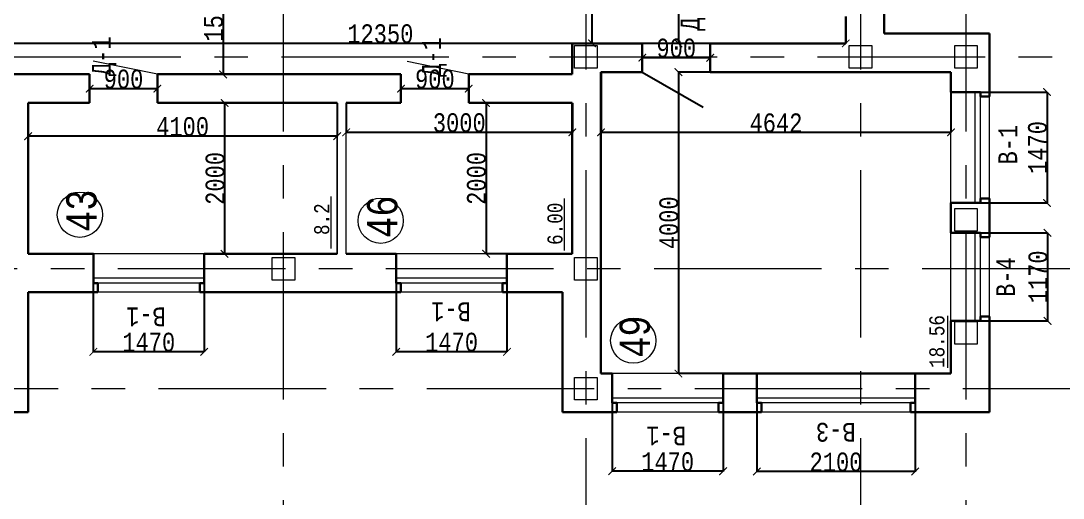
# Model space of a CAD drawing. Header units: millimetres. Extents: x -689206 to 4969298, y -1019800 to 703299.
# Drawn here: x -164736 to -150911, y -482207 to -475876 of the extents above; entities that cross this region are included whole.
import ezdxf

# ---------------------------------------------------------------- set-up
doc = ezdxf.new("R2010")
doc.units = ezdxf.units.MM
doc.linetypes.add('осеваяX2', pattern=[101.6, 63.5, -12.7, 12.7, -12.7])
for name, color, linetype, lineweight in [('несущие', 7, 'Continuous', 30), ('ОКНА', 250, 'Continuous', 20), ('ПЕРЕГОРОДКИ', 252, 'Continuous', 9), ('РАЗМЕРЫ', 7, 'Continuous', 9), ('стены', 7, 'Continuous', 20)]:
    doc.layers.add(name, color=color, linetype=linetype, lineweight=lineweight)
doc.layers.add('четотам', color=7, linetype='Continuous')
doc.styles.add('Аннотативный', font='isocteur.ttf', dxfattribs={"width": 0.7, "height": 250})
doc.dimstyles.new('Аннотативный', dxfattribs={"dimscale": 0, "dimtxt": 250, "dimasz": 100, "dimexe": 1.25, "dimexo": 0.625, "dimtad": 1, "dimdec": 0, "dimtxsty": 'Аннотативный', "dimblk": 'ARCHTICK', "dimcen": 2.5, "dimadec": 0, "dimazin": 0, "dimtfac": 1, "dimtdec": 0, "dimtmove": 0, "dimatfit": 3, "dimfxl": 1, "dimarcsym": 0})

# ---------------------------------------------------------------- blocks, each defined once
blk = doc.blocks.new('_ArchTick')
at = {"color": 0, "linetype": 'ByBlock', "const_width": 0.15}
blk.add_lwpolyline([(-0.5, -0.5), (0.5, 0.5)], dxfattribs=at)
blk = doc.blocks.new('*D3030')
at = {"layer": 'Defpoints', "color": 0, "lineweight": 30, "transparency": 16777216}
for p in [(-160421, -476966), (-157421, -476966), (-160421, -477355)]:
    blk.add_point(p, dxfattribs=at)
at = {"layer": 'стены', "color": 0, "lineweight": -2, "transparency": 16777216}
for p, q in [((-160421, -476966), (-160421, -477356)), ((-157421, -476966), (-157421, -477356)), ((-157421, -477355), (-160421, -477355))]:
    blk.add_line(p, q, dxfattribs=at)
at = {"layer": 'стены', "color": 0, "lineweight": -2, "transparency": 16777216, "xscale": 100, "yscale": 100, "zscale": 100, "rotation": 180}
blk.add_blockref('_ArchTick', (-160421, -477355), dxfattribs=at)
at = {"layer": 'стены', "color": 0, "lineweight": -2, "transparency": 16777216, "xscale": 100, "yscale": 100, "zscale": 100}
blk.add_blockref('_ArchTick', (-157421, -477355), dxfattribs=at)
at = {"layer": 'стены', "color": 0, "lineweight": 5, "transparency": 16777216, "insert": (-158921, -477229), "char_height": 250, "attachment_point": 5, "style": 'Аннотативный'}
blk.add_mtext('3000', dxfattribs=at)
blk = doc.blocks.new('*D2996')
at = {"layer": 'Defpoints', "color": 0, "lineweight": 30, "transparency": 16777216}
for p in [(-164641, -476966), (-160541, -476966), (-164641, -477406)]:
    blk.add_point(p, dxfattribs=at)
at = {"layer": 'стены', "color": 0, "lineweight": -2, "transparency": 16777216}
for p, q in [((-164641, -476966), (-164641, -477407)), ((-160541, -476966), (-160541, -477407)), ((-160541, -477406), (-164641, -477406))]:
    blk.add_line(p, q, dxfattribs=at)
at = {"layer": 'стены', "color": 0, "lineweight": -2, "transparency": 16777216, "xscale": 100, "yscale": 100, "zscale": 100, "rotation": 180}
blk.add_blockref('_ArchTick', (-164641, -477406), dxfattribs=at)
at = {"layer": 'стены', "color": 0, "lineweight": -2, "transparency": 16777216, "xscale": 100, "yscale": 100, "zscale": 100}
blk.add_blockref('_ArchTick', (-160541, -477406), dxfattribs=at)
at = {"layer": 'стены', "color": 0, "lineweight": 5, "transparency": 16777216, "insert": (-162591, -477280), "char_height": 250, "attachment_point": 5, "style": 'Аннотативный'}
blk.add_mtext('4100', dxfattribs=at)
blk = doc.blocks.new('*D2997')
at = {"layer": 'Defpoints', "color": 0, "lineweight": 30, "transparency": 16777216}
for p in [(-160541, -476966), (-162034, -478966), (-160541, -478966)]:
    blk.add_point(p, dxfattribs=at)
at = {"layer": 'стены', "color": 0, "lineweight": -2, "transparency": 16777216}
for p, q in [((-160542, -476966), (-162035, -476966)), ((-162034, -476966), (-162034, -478966)), ((-160542, -478966), (-162035, -478966))]:
    blk.add_line(p, q, dxfattribs=at)
at = {"layer": 'стены', "color": 0, "lineweight": -2, "transparency": 16777216, "xscale": 100, "yscale": 100, "zscale": 100}
for p, rotation in [((-162034, -476966), 90), ((-162034, -478966), 270)]:
    blk.add_blockref('_ArchTick', p, dxfattribs=dict(at, rotation=rotation))
at = {"layer": 'стены', "color": 0, "lineweight": 5, "transparency": 16777216, "insert": (-162159, -477966), "char_height": 250, "attachment_point": 5, "rotation": 90, "style": 'Аннотативный'}
blk.add_mtext('2000', dxfattribs=at)
blk = doc.blocks.new('*D2998')
at = {"layer": 'Defpoints', "color": 0, "lineweight": 30, "transparency": 16777216}
for p in [(-160681, -475016), (-162053, -476586), (-160681, -476586)]:
    blk.add_point(p, dxfattribs=at)
at = {"layer": 'стены', "color": 0, "lineweight": -2, "transparency": 16777216}
for p, q in [((-160682, -475016), (-162054, -475016)), ((-162053, -475016), (-162053, -476586)), ((-160682, -476586), (-162054, -476586))]:
    blk.add_line(p, q, dxfattribs=at)
at = {"layer": 'стены', "color": 0, "lineweight": -2, "transparency": 16777216, "xscale": 100, "yscale": 100, "zscale": 100}
for p, rotation in [((-162053, -475016), 90), ((-162053, -476586), 270)]:
    blk.add_blockref('_ArchTick', p, dxfattribs=dict(at, rotation=rotation))
at = {"layer": 'стены', "color": 0, "lineweight": 5, "transparency": 16777216, "insert": (-162179, -475801), "char_height": 250, "attachment_point": 5, "rotation": 90, "style": 'Аннотативный'}
blk.add_mtext('1570', dxfattribs=at)
blk = doc.blocks.new('*D2999')
at = {"layer": 'Defpoints', "color": 0, "lineweight": 30, "transparency": 16777216}
for p in [(-155518, -473266), (-156014, -476175), (-155518, -476175)]:
    blk.add_point(p, dxfattribs=at)
at = {"layer": 'стены', "color": 0, "lineweight": -2, "transparency": 16777216}
for p, q in [((-155518, -473266), (-156016, -473266)), ((-156014, -473266), (-156014, -476175)), ((-155518, -476175), (-156016, -476175))]:
    blk.add_line(p, q, dxfattribs=at)
at = {"layer": 'стены', "color": 0, "lineweight": -2, "transparency": 16777216, "xscale": 100, "yscale": 100, "zscale": 100}
for p, rotation in [((-156014, -473266), 90), ((-156014, -476175), 270)]:
    blk.add_blockref('_ArchTick', p, dxfattribs=dict(at, rotation=rotation))
at = {"layer": 'стены', "color": 0, "lineweight": 5, "transparency": 16777216, "insert": (-156140, -474720), "char_height": 250, "attachment_point": 5, "rotation": 90, "style": 'Аннотативный'}
blk.add_mtext('2910', dxfattribs=at)
blk = doc.blocks.new('*D3001')
at = {"layer": 'Defpoints', "color": 0, "lineweight": 30, "transparency": 16777216}
for p in [(-156493, -476365), (-156493, -476365), (-155593, -476365)]:
    blk.add_point(p, dxfattribs=at)
at = {"layer": 'стены', "color": 0, "lineweight": -2, "transparency": 16777216}
for p, q in [((-156493, -476364), (-156493, -476364)), ((-155593, -476365), (-156493, -476365)), ((-155593, -476364), (-155593, -476364))]:
    blk.add_line(p, q, dxfattribs=at)
at = {"layer": 'стены', "color": 0, "lineweight": -2, "transparency": 16777216, "xscale": 100, "yscale": 100, "zscale": 100, "rotation": 180}
blk.add_blockref('_ArchTick', (-156493, -476365), dxfattribs=at)
at = {"layer": 'стены', "color": 0, "lineweight": -2, "transparency": 16777216, "xscale": 100, "yscale": 100, "zscale": 100}
blk.add_blockref('_ArchTick', (-155593, -476365), dxfattribs=at)
at = {"layer": 'стены', "color": 0, "lineweight": 5, "transparency": 16777216, "insert": (-156043, -476239), "char_height": 250, "attachment_point": 5, "style": 'Аннотативный'}
blk.add_mtext('900', dxfattribs=at)
blk = doc.blocks.new('*D3002')
at = {"layer": 'Defpoints', "color": 0, "lineweight": 30, "transparency": 16777216}
for p in [(-156911, -470146), (-157161, -476175), (-156781, -476175)]:
    blk.add_point(p, dxfattribs=at)
at = {"layer": 'стены', "color": 0, "lineweight": -2, "transparency": 16777216}
for p, q in [((-156912, -470146), (-157162, -470146)), ((-157161, -470146), (-157161, -476175)), ((-156782, -476175), (-157162, -476175))]:
    blk.add_line(p, q, dxfattribs=at)
at = {"layer": 'стены', "color": 0, "lineweight": -2, "transparency": 16777216, "xscale": 100, "yscale": 100, "zscale": 100}
for p, rotation in [((-157161, -470146), 90), ((-157161, -476175), 270)]:
    blk.add_blockref('_ArchTick', p, dxfattribs=dict(at, rotation=rotation))
at = {"layer": 'стены', "color": 0, "lineweight": 5, "transparency": 16777216, "insert": (-157286, -473160), "char_height": 250, "attachment_point": 5, "rotation": 90, "style": 'Аннотативный'}
blk.add_mtext('6030', dxfattribs=at)
blk = doc.blocks.new('*D3055')
at = {"layer": 'Defpoints', "color": 0, "lineweight": 30, "transparency": 16777216}
for p in [(-166141, -475996), (-153794, -475996), (-166141, -476175)]:
    blk.add_point(p, dxfattribs=at)
at = {"layer": 'РАЗМЕРЫ', "color": 0, "lineweight": -2, "transparency": 16777216}
for p, q in [((-166141, -475997), (-166141, -476176)), ((-153794, -475997), (-153794, -476176)), ((-153794, -476175), (-166141, -476175))]:
    blk.add_line(p, q, dxfattribs=at)
at = {"layer": 'РАЗМЕРЫ', "color": 0, "lineweight": -2, "transparency": 16777216, "xscale": 100, "yscale": 100, "zscale": 100, "rotation": 180}
blk.add_blockref('_ArchTick', (-166141, -476175), dxfattribs=at)
at = {"layer": 'РАЗМЕРЫ', "color": 0, "lineweight": -2, "transparency": 16777216, "xscale": 100, "yscale": 100, "zscale": 100}
blk.add_blockref('_ArchTick', (-153794, -476175), dxfattribs=at)
at = {"layer": 'РАЗМЕРЫ', "color": 0, "lineweight": 5, "transparency": 16777216, "insert": (-159968, -476049), "char_height": 250, "attachment_point": 5, "style": 'Аннотативный'}
blk.add_mtext('12350', dxfattribs=at)
blk = doc.blocks.new('*D3038')
at = {"layer": 'Defpoints', "color": 0, "linetype": 'ByBlock', "lineweight": 30, "transparency": 16777216}
for p in [(-152399, -476821), (-152399, -478291), (-151125, -478291)]:
    blk.add_point(p, dxfattribs=at)
at = {"layer": 'РАЗМЕРЫ', "color": 0, "linetype": 'ByBlock', "lineweight": -2, "transparency": 16777216}
for p, q in [((-152399, -476821), (-151123, -476821)), ((-151125, -476821), (-151125, -478291)), ((-152399, -478291), (-151123, -478291))]:
    blk.add_line(p, q, dxfattribs=at)
at = {"layer": 'РАЗМЕРЫ', "color": 0, "linetype": 'ByBlock', "lineweight": -2, "transparency": 16777216, "xscale": 100, "yscale": 100, "zscale": 100}
for p, rotation in [((-151125, -476821), 90), ((-151125, -478291), 270)]:
    blk.add_blockref('_ArchTick', p, dxfattribs=dict(at, rotation=rotation))
at = {"layer": 'РАЗМЕРЫ', "color": 0, "linetype": 'ByBlock', "lineweight": 5, "transparency": 16777216, "insert": (-151250, -477556), "char_height": 250, "attachment_point": 5, "rotation": 90, "style": 'Аннотативный'}
blk.add_mtext('1470', dxfattribs=at)
blk = doc.blocks.new('*D3039')
at = {"layer": 'Defpoints', "color": 0, "linetype": 'ByBlock', "lineweight": 30, "transparency": 16777216}
for p in [(-152399, -478687), (-152399, -479857), (-151118, -479857)]:
    blk.add_point(p, dxfattribs=at)
at = {"layer": 'РАЗМЕРЫ', "color": 0, "linetype": 'ByBlock', "lineweight": -2, "transparency": 16777216}
for p, q in [((-152399, -478687), (-151117, -478687)), ((-151118, -478687), (-151118, -479857)), ((-152399, -479857), (-151117, -479857))]:
    blk.add_line(p, q, dxfattribs=at)
at = {"layer": 'РАЗМЕРЫ', "color": 0, "linetype": 'ByBlock', "lineweight": -2, "transparency": 16777216, "xscale": 100, "yscale": 100, "zscale": 100}
for p, rotation in [((-151118, -478687), 90), ((-151118, -479857), 270)]:
    blk.add_blockref('_ArchTick', p, dxfattribs=dict(at, rotation=rotation))
at = {"layer": 'РАЗМЕРЫ', "color": 0, "linetype": 'ByBlock', "lineweight": 5, "transparency": 16777216, "insert": (-151244, -479272), "char_height": 250, "attachment_point": 5, "rotation": 90, "style": 'Аннотативный'}
blk.add_mtext('1170', dxfattribs=at)
blk = doc.blocks.new('*D3040')
at = {"layer": 'Defpoints', "color": 0, "linetype": 'ByBlock', "lineweight": 30, "transparency": 16777216}
for p in [(-154974, -480555), (-152874, -480555), (-154974, -481855)]:
    blk.add_point(p, dxfattribs=at)
at = {"layer": 'РАЗМЕРЫ', "color": 0, "linetype": 'ByBlock', "lineweight": -2, "transparency": 16777216}
for p, q in [((-154974, -480556), (-154974, -481856)), ((-152874, -480556), (-152874, -481856)), ((-152874, -481855), (-154974, -481855))]:
    blk.add_line(p, q, dxfattribs=at)
at = {"layer": 'РАЗМЕРЫ', "color": 0, "linetype": 'ByBlock', "lineweight": -2, "transparency": 16777216, "xscale": 100, "yscale": 100, "zscale": 100, "rotation": 180}
blk.add_blockref('_ArchTick', (-154974, -481855), dxfattribs=at)
at = {"layer": 'РАЗМЕРЫ', "color": 0, "linetype": 'ByBlock', "lineweight": -2, "transparency": 16777216, "xscale": 100, "yscale": 100, "zscale": 100}
blk.add_blockref('_ArchTick', (-152874, -481855), dxfattribs=at)
at = {"layer": 'РАЗМЕРЫ', "color": 0, "linetype": 'ByBlock', "lineweight": 5, "transparency": 16777216, "insert": (-153924, -481729), "char_height": 250, "attachment_point": 5, "style": 'Аннотативный'}
blk.add_mtext('2100', dxfattribs=at)
blk = doc.blocks.new('*D3041')
at = {"layer": 'Defpoints', "color": 0, "linetype": 'ByBlock', "lineweight": 30, "transparency": 16777216}
for p in [(-156892, -480555), (-155422, -480555), (-156892, -481850)]:
    blk.add_point(p, dxfattribs=at)
at = {"layer": 'РАЗМЕРЫ', "color": 0, "linetype": 'ByBlock', "lineweight": -2, "transparency": 16777216}
for p, q in [((-156892, -480556), (-156892, -481852)), ((-155422, -480556), (-155422, -481852)), ((-155422, -481850), (-156892, -481850))]:
    blk.add_line(p, q, dxfattribs=at)
at = {"layer": 'РАЗМЕРЫ', "color": 0, "linetype": 'ByBlock', "lineweight": -2, "transparency": 16777216, "xscale": 100, "yscale": 100, "zscale": 100, "rotation": 180}
blk.add_blockref('_ArchTick', (-156892, -481850), dxfattribs=at)
at = {"layer": 'РАЗМЕРЫ', "color": 0, "linetype": 'ByBlock', "lineweight": -2, "transparency": 16777216, "xscale": 100, "yscale": 100, "zscale": 100}
blk.add_blockref('_ArchTick', (-155422, -481850), dxfattribs=at)
at = {"layer": 'РАЗМЕРЫ', "color": 0, "linetype": 'ByBlock', "lineweight": 5, "transparency": 16777216, "insert": (-156157, -481725), "char_height": 250, "attachment_point": 5, "style": 'Аннотативный'}
blk.add_mtext('1470', dxfattribs=at)
blk = doc.blocks.new('*D3044')
at = {"layer": 'Defpoints', "color": 0, "linetype": 'ByBlock', "lineweight": 30, "transparency": 16777216}
for p in [(-157041, -476555), (-152399, -476555), (-157041, -477356)]:
    blk.add_point(p, dxfattribs=at)
at = {"layer": 'РАЗМЕРЫ', "color": 0, "linetype": 'ByBlock', "lineweight": -2, "transparency": 16777216}
for p, q in [((-157041, -476556), (-157041, -477357)), ((-152399, -476556), (-152399, -477357)), ((-152399, -477356), (-157041, -477356))]:
    blk.add_line(p, q, dxfattribs=at)
at = {"layer": 'РАЗМЕРЫ', "color": 0, "linetype": 'ByBlock', "lineweight": -2, "transparency": 16777216, "xscale": 100, "yscale": 100, "zscale": 100, "rotation": 180}
blk.add_blockref('_ArchTick', (-157041, -477356), dxfattribs=at)
at = {"layer": 'РАЗМЕРЫ', "color": 0, "linetype": 'ByBlock', "lineweight": -2, "transparency": 16777216, "xscale": 100, "yscale": 100, "zscale": 100}
blk.add_blockref('_ArchTick', (-152399, -477356), dxfattribs=at)
at = {"layer": 'РАЗМЕРЫ', "color": 0, "linetype": 'ByBlock', "lineweight": 5, "transparency": 16777216, "insert": (-154720, -477231), "char_height": 250, "attachment_point": 5, "style": 'Аннотативный'}
blk.add_mtext('4642', dxfattribs=at)
blk = doc.blocks.new('*D3045')
at = {"layer": 'Defpoints', "color": 0, "linetype": 'ByBlock', "lineweight": 30, "transparency": 16777216}
for p in [(-152399, -476555), (-156014, -480555), (-152399, -480555)]:
    blk.add_point(p, dxfattribs=at)
at = {"layer": 'РАЗМЕРЫ', "color": 0, "linetype": 'ByBlock', "lineweight": -2, "transparency": 16777216}
for p, q in [((-152400, -476555), (-156016, -476555)), ((-156014, -476555), (-156014, -480555)), ((-152400, -480555), (-156016, -480555))]:
    blk.add_line(p, q, dxfattribs=at)
at = {"layer": 'РАЗМЕРЫ', "color": 0, "linetype": 'ByBlock', "lineweight": -2, "transparency": 16777216, "xscale": 100, "yscale": 100, "zscale": 100}
for p, rotation in [((-156014, -476555), 90), ((-156014, -480555), 270)]:
    blk.add_blockref('_ArchTick', p, dxfattribs=dict(at, rotation=rotation))
at = {"layer": 'РАЗМЕРЫ', "color": 0, "linetype": 'ByBlock', "lineweight": 13, "transparency": 16777216, "insert": (-156140, -478555), "char_height": 250, "attachment_point": 5, "rotation": 90, "style": 'Аннотативный'}
blk.add_mtext('4000', dxfattribs=at)
blk = doc.blocks.new('*D3046')
at = {"layer": 'Defpoints', "color": 0, "linetype": 'ByBlock', "lineweight": 30, "transparency": 16777216}
for p in [(-159758, -478966), (-158288, -478966), (-159758, -480266)]:
    blk.add_point(p, dxfattribs=at)
at = {"layer": 'РАЗМЕРЫ', "color": 0, "linetype": 'ByBlock', "lineweight": -2, "transparency": 16777216}
for p, q in [((-159758, -478966), (-159758, -480267)), ((-158288, -478966), (-158288, -480267)), ((-158288, -480266), (-159758, -480266))]:
    blk.add_line(p, q, dxfattribs=at)
at = {"layer": 'РАЗМЕРЫ', "color": 0, "linetype": 'ByBlock', "lineweight": -2, "transparency": 16777216, "xscale": 100, "yscale": 100, "zscale": 100, "rotation": 180}
blk.add_blockref('_ArchTick', (-159758, -480266), dxfattribs=at)
at = {"layer": 'РАЗМЕРЫ', "color": 0, "linetype": 'ByBlock', "lineweight": -2, "transparency": 16777216, "xscale": 100, "yscale": 100, "zscale": 100}
blk.add_blockref('_ArchTick', (-158288, -480266), dxfattribs=at)
at = {"layer": 'РАЗМЕРЫ', "color": 0, "linetype": 'ByBlock', "lineweight": 5, "transparency": 16777216, "insert": (-159023, -480140), "char_height": 250, "attachment_point": 5, "style": 'Аннотативный'}
blk.add_mtext('1470', dxfattribs=at)
blk = doc.blocks.new('*D3047')
at = {"layer": 'Defpoints', "color": 0, "linetype": 'ByBlock', "lineweight": 30, "transparency": 16777216}
for p in [(-157421, -476966), (-158566, -478966), (-157421, -478966)]:
    blk.add_point(p, dxfattribs=at)
at = {"layer": 'РАЗМЕРЫ', "color": 0, "linetype": 'ByBlock', "lineweight": -2, "transparency": 16777216}
for p, q in [((-157422, -476966), (-158568, -476966)), ((-158566, -476966), (-158566, -478966)), ((-157422, -478966), (-158568, -478966))]:
    blk.add_line(p, q, dxfattribs=at)
at = {"layer": 'РАЗМЕРЫ', "color": 0, "linetype": 'ByBlock', "lineweight": -2, "transparency": 16777216, "xscale": 100, "yscale": 100, "zscale": 100}
for p, rotation in [((-158566, -476966), 90), ((-158566, -478966), 270)]:
    blk.add_blockref('_ArchTick', p, dxfattribs=dict(at, rotation=rotation))
at = {"layer": 'РАЗМЕРЫ', "color": 0, "linetype": 'ByBlock', "lineweight": 5, "transparency": 16777216, "insert": (-158692, -477966), "char_height": 250, "attachment_point": 5, "rotation": 90, "style": 'Аннотативный'}
blk.add_mtext('2000', dxfattribs=at)
blk = doc.blocks.new('*D3048')
at = {"layer": 'Defpoints', "color": 0, "linetype": 'ByBlock', "lineweight": 30, "transparency": 16777216}
for p in [(-163775, -478966), (-162305, -478966), (-163775, -480266)]:
    blk.add_point(p, dxfattribs=at)
at = {"layer": 'РАЗМЕРЫ', "color": 0, "linetype": 'ByBlock', "lineweight": -2, "transparency": 16777216}
for p, q in [((-163775, -478966), (-163775, -480267)), ((-162305, -478966), (-162305, -480267)), ((-162305, -480266), (-163775, -480266))]:
    blk.add_line(p, q, dxfattribs=at)
at = {"layer": 'РАЗМЕРЫ', "color": 0, "linetype": 'ByBlock', "lineweight": -2, "transparency": 16777216, "xscale": 100, "yscale": 100, "zscale": 100, "rotation": 180}
blk.add_blockref('_ArchTick', (-163775, -480266), dxfattribs=at)
at = {"layer": 'РАЗМЕРЫ', "color": 0, "linetype": 'ByBlock', "lineweight": -2, "transparency": 16777216, "xscale": 100, "yscale": 100, "zscale": 100}
blk.add_blockref('_ArchTick', (-162305, -480266), dxfattribs=at)
at = {"layer": 'РАЗМЕРЫ', "color": 0, "linetype": 'ByBlock', "lineweight": 5, "transparency": 16777216, "insert": (-163040, -480140), "char_height": 250, "attachment_point": 5, "style": 'Аннотативный'}
blk.add_mtext('1470', dxfattribs=at)
blk = doc.blocks.new('*D3126')
at = {"layer": 'Defpoints', "color": 0, "linetype": 'ByBlock', "lineweight": 30, "transparency": 16777216}
for p in [(-163825, -476776), (-163825, -476776), (-162925, -476776)]:
    blk.add_point(p, dxfattribs=at)
at = {"layer": 'ПЕРЕГОРОДКИ', "color": 0, "linetype": 'ByBlock', "lineweight": -2, "transparency": 16777216}
for p, q in [((-163825, -476775), (-163825, -476774)), ((-162925, -476776), (-163825, -476776)), ((-162925, -476775), (-162925, -476774))]:
    blk.add_line(p, q, dxfattribs=at)
at = {"layer": 'ПЕРЕГОРОДКИ', "color": 0, "linetype": 'ByBlock', "lineweight": -2, "transparency": 16777216, "xscale": 100, "yscale": 100, "zscale": 100, "rotation": 180}
blk.add_blockref('_ArchTick', (-163825, -476776), dxfattribs=at)
at = {"layer": 'ПЕРЕГОРОДКИ', "color": 0, "linetype": 'ByBlock', "lineweight": -2, "transparency": 16777216, "xscale": 100, "yscale": 100, "zscale": 100}
blk.add_blockref('_ArchTick', (-162925, -476776), dxfattribs=at)
at = {"layer": 'ПЕРЕГОРОДКИ', "color": 0, "linetype": 'ByBlock', "lineweight": 5, "transparency": 16777216, "insert": (-163375, -476650), "char_height": 250, "attachment_point": 5, "style": 'Аннотативный'}
blk.add_mtext('900', dxfattribs=at)
blk = doc.blocks.new('*D3127')
at = {"layer": 'Defpoints', "color": 0, "linetype": 'ByBlock', "lineweight": 30, "transparency": 16777216}
for p in [(-159695, -476776), (-159695, -476776), (-158795, -476776)]:
    blk.add_point(p, dxfattribs=at)
at = {"layer": 'ПЕРЕГОРОДКИ', "color": 0, "linetype": 'ByBlock', "lineweight": -2, "transparency": 16777216}
for p, q in [((-159695, -476775), (-159695, -476774)), ((-158795, -476776), (-159695, -476776)), ((-158795, -476775), (-158795, -476774))]:
    blk.add_line(p, q, dxfattribs=at)
at = {"layer": 'ПЕРЕГОРОДКИ', "color": 0, "linetype": 'ByBlock', "lineweight": -2, "transparency": 16777216, "xscale": 100, "yscale": 100, "zscale": 100, "rotation": 180}
blk.add_blockref('_ArchTick', (-159695, -476776), dxfattribs=at)
at = {"layer": 'ПЕРЕГОРОДКИ', "color": 0, "linetype": 'ByBlock', "lineweight": -2, "transparency": 16777216, "xscale": 100, "yscale": 100, "zscale": 100}
blk.add_blockref('_ArchTick', (-158795, -476776), dxfattribs=at)
at = {"layer": 'ПЕРЕГОРОДКИ', "color": 0, "linetype": 'ByBlock', "lineweight": 5, "transparency": 16777216, "insert": (-159245, -476650), "char_height": 250, "attachment_point": 5, "style": 'Аннотативный'}
blk.add_mtext('900', dxfattribs=at)

msp = doc.modelspace()

# ---------------------------------------------------------------- linework, layer by layer
at = {"layer": 'несущие', "color": 0}
for p, q in [((-151889.4, -476881), (-151889.4, -476044.9)), ((-152399.4, -476821), (-152399.4, -476554.9)), ((-154974, -480554.9), (-154974, -480944.9)), ((-154974, -480944.9), (-154914, -480944.9)), ((-154914, -480944.9), (-154914, -481064.9))]:
    msp.add_line(p, q, dxfattribs=at)
at = {"layer": 'несущие', "lineweight": 30}
for p, q in [((-152399.4, -478686.7), (-152399.4, -478291)), ((-152399.4, -478291), (-152009.4, -478291)), ((-151889.4, -478746.7), (-151889.4, -478231)), ((-152399.4, -480554.9), (-152399.4, -479856.7)), ((-152399.4, -479856.7), (-152009.4, -479856.7)), ((-151889.4, -480554.9), (-151889.4, -479796.7)), ((-152874, -480944.9), (-152874, -480554.9)), ((-151889.4, -480554.9), (-151889.4, -481064.9)), ((-152874, -480944.9), (-152934, -480944.9)), ((-152934, -480944.9), (-152934, -481064.9))]:
    msp.add_line(p, q, dxfattribs=at)
at = {"layer": 'ОКНА', "color": 0, "lineweight": 13}
for p, q in [((-152399.4, -478291), (-152399.4, -476821)), ((-151889.4, -478231), (-151889.4, -476881))]:
    msp.add_line(p, q, dxfattribs=at)
at = {"layer": 'ОКНА', "lineweight": 13}
for p, q in [((-152079.4, -478291), (-152079.4, -476821)), ((-152009.4, -478231), (-152009.4, -476881)), ((-152399.4, -479856.7), (-152399.4, -478686.7)), ((-152079.4, -479856.7), (-152079.4, -478686.7)), ((-152009.4, -479796.7), (-152009.4, -478746.7)), ((-151889.4, -479796.7), (-151889.4, -478746.7)), ((-163774.5, -479285.6), (-162304.5, -479285.6)), ((-159758.4, -479285.6), (-158288.4, -479285.6)), ((-162364.5, -479355.6), (-163714.5, -479355.6)), ((-158348.4, -479355.6), (-159698.4, -479355.6)), ((-156891.6, -480874.9), (-155421.6, -480874.9)), ((-155481.6, -480944.9), (-156831.6, -480944.9)), ((-154974, -480874.9), (-152874, -480874.9)), ((-152934, -480944.9), (-154914, -480944.9))]:
    msp.add_line(p, q, dxfattribs=at)
at = {"layer": 'ОКНА', "lineweight": 25}
msp.add_line((-154974, -480554.9), (-152874, -480554.9), dxfattribs=at)
at = {"layer": 'ПЕРЕГОРОДКИ', "color": 18, "linetype": 'ByBlock', "lineweight": 9, "true_color": 0x000000}
for p, q in [((-162925.2, -476585.6), (-163778.6, -476408.9)), ((-158795.3, -476585.6), (-159610.8, -476414.6))]:
    msp.add_line(p, q, dxfattribs=at)
at = {"layer": 'ПЕРЕГОРОДКИ', "color": 18, "linetype": 'ByBlock', "lineweight": 30, "true_color": 0x000000}
for p, q in [((-159695.3, -476965.6), (-159695.3, -476585.6)), ((-158795.3, -476585.6), (-158516.7, -476585.6)), ((-158795.3, -476585.6), (-158795.3, -476965.6))]:
    msp.add_line(p, q, dxfattribs=at)
at = {"layer": 'РАЗМЕРЫ', "linetype": 'осеваяX2', "lineweight": 5, "ltscale": 35}
for p, q in [((-157243.4, -424515.6), (-157243.4, -491568.3)), ((-153598.7, -424515.6), (-153598.7, -491568.3)), ((-182616.8, -476354.9), (-132779.1, -476354.9)), ((-132779.1, -479165.6), (-182616.8, -479165.6)), ((-170021.4, -480754.9), (-132779.1, -480754.9))]:
    msp.add_line(p, q, dxfattribs=at)
at = {"layer": 'РАЗМЕРЫ', "color": 18, "linetype": 'ByBlock', "lineweight": 30, "true_color": 0x000000}
for p, q in [((-163825.2, -476585.6), (-163825.2, -476965.6)), ((-162925.2, -476965.6), (-162925.2, -476585.6))]:
    msp.add_line(p, q, dxfattribs=at)
at = {"layer": 'РАЗМЕРЫ', "lineweight": 30}
for p, q in [((-152009.4, -476821), (-152009.4, -476881)), ((-152009.4, -476881), (-151889.4, -476881)), ((-152009.4, -478291), (-152009.4, -478231)), ((-152009.4, -478231), (-151889.4, -478231)), ((-152009.4, -478686.7), (-152009.4, -478746.7)), ((-152009.4, -478746.7), (-151889.4, -478746.7)), ((-158288.4, -479355.6), (-158288.4, -478965.6)), ((-158288.4, -479355.6), (-158348.4, -479355.6)), ((-158348.4, -479355.6), (-158348.4, -479475.6)), ((-152009.4, -479856.7), (-152009.4, -479796.7)), ((-152009.4, -479796.7), (-151889.4, -479796.7)), ((-156891.6, -480944.9), (-156891.6, -480554.9)), ((-155421.6, -480944.9), (-155421.6, -480554.9)), ((-156891.6, -480944.9), (-156831.6, -480944.9)), ((-156831.6, -480944.9), (-156831.6, -481064.9)), ((-155421.6, -480944.9), (-155481.6, -480944.9)), ((-155481.6, -480944.9), (-155481.6, -481064.9))]:
    msp.add_line(p, q, dxfattribs=at)
at = {"layer": 'РАЗМЕРЫ'}
for p, q in [((-160618.9, -478893.7), (-160618.9, -478204.4)), ((-152440.6, -480479), (-152440.6, -479789.8))]:
    msp.add_line(p, q, dxfattribs=at)
at = {"layer": 'РАЗМЕРЫ', "color": 18, "true_color": 0x000000}
msp.add_line((-157524.2, -478922), (-157524.2, -478232.8), dxfattribs=at)
at = {"layer": 'РАЗМЕРЫ', "color": 0, "lineweight": 30}
for p, q in [((-163774.5, -479355.6), (-163774.5, -478965.6)), ((-162304.5, -479355.6), (-162304.5, -478965.6)), ((-159758.4, -479355.6), (-159758.4, -478965.6)), ((-163774.5, -479355.6), (-163714.5, -479355.6)), ((-163714.5, -479355.6), (-163714.5, -479475.6)), ((-162304.5, -479355.6), (-162364.5, -479355.6)), ((-162364.5, -479355.6), (-162364.5, -479475.6)), ((-159758.4, -479355.6), (-159698.4, -479355.6)), ((-159698.4, -479355.6), (-159698.4, -479475.6))]:
    msp.add_line(p, q, dxfattribs=at)
at = {"layer": 'РАЗМЕРЫ', "lineweight": 13}
for p, q in [((-162304.5, -478965.6), (-163774.5, -478965.6)), ((-158288.4, -478965.6), (-159758.4, -478965.6)), ((-162364.5, -479475.6), (-163714.5, -479475.6)), ((-158348.4, -479475.6), (-159698.4, -479475.6)), ((-155421.6, -480554.9), (-156891.6, -480554.9)), ((-155481.6, -481064.9), (-156831.6, -481064.9)), ((-152934, -481064.9), (-154914, -481064.9))]:
    msp.add_line(p, q, dxfattribs=at)
at = {"layer": 'стены', "linetype": 'осеваяX2', "lineweight": 5, "ltscale": 35}
for p, q in [((-161251.4, -491568.3), (-161251.4, -424515.6)), ((-152199.4, -491568.3), (-152199.4, -424515.6))]:
    msp.add_line(p, q, dxfattribs=at)
at = {"layer": 'стены', "lineweight": 30}
for p, q in [((-153794.3, -476174.9), (-153794.3, -475817)), ((-153284.3, -475757), (-153284.3, -476044.9)), ((-151889.4, -476044.9), (-153284.3, -476044.9)), ((-156492.9, -476174.9), (-157421.4, -476174.9)), ((-157421.4, -476585.6), (-157421.4, -476174.9)), ((-156492.9, -476174.9), (-156492.9, -476554.9)), ((-153794.3, -476174.9), (-155592.9, -476174.9)), ((-155592.9, -476554.9), (-155592.9, -476174.9)), ((-156492.9, -476554.9), (-157041.4, -476554.9)), ((-157041.4, -478252.6), (-157041.4, -476554.9)), ((-152399.4, -476554.9), (-155592.9, -476554.9)), ((-163825.2, -476585.6), (-165021.4, -476585.6)), ((-159695.3, -476585.6), (-162925.2, -476585.6)), ((-157421.4, -476585.6), (-158795.3, -476585.6)), ((-164641.4, -476965.6), (-164641.4, -478965.6)), ((-160421.4, -476965.6), (-159695.3, -476965.6)), ((-158795.3, -476965.6), (-157421.4, -476965.6)), ((-157421.4, -478252.6), (-157421.4, -476965.6)), ((-164641.4, -478965.6), (-164641.4, -478252.6)), ((-157421.4, -478965.6), (-157421.4, -478252.6)), ((-157421.4, -478252.6), (-157421.4, -478965.6)), ((-157041.4, -480554.9), (-157041.4, -478252.6)), ((-152399.4, -478686.7), (-152009.4, -478686.7)), ((-164641.4, -478965.6), (-163774.5, -478965.6)), ((-162304.5, -478965.6), (-160541.4, -478965.6)), ((-160421.4, -478965.6), (-159758.4, -478965.6)), ((-157421.4, -478965.6), (-158288.4, -478965.6)), ((-157421.4, -478965.6), (-158288.4, -478965.6)), ((-164641.4, -480554.9), (-164641.4, -479475.6)), ((-163714.5, -479475.6), (-164641.4, -479475.6)), ((-159698.4, -479475.6), (-162364.5, -479475.6)), ((-157551.4, -479475.6), (-158348.4, -479475.6)), ((-157551.4, -481064.9), (-157551.4, -479475.6)), ((-164641.4, -480554.9), (-164641.4, -481064.9)), ((-156891.6, -480554.9), (-157041.4, -480554.9)), ((-154974, -480554.9), (-155421.6, -480554.9)), ((-152399.4, -480554.9), (-152874, -480554.9)), ((-167068.2, -481064.9), (-164641.4, -481064.9)), ((-156831.6, -481064.9), (-157551.4, -481064.9)), ((-154914, -481064.9), (-155481.6, -481064.9)), ((-151889.4, -481064.9), (-152934, -481064.9))]:
    msp.add_line(p, q, dxfattribs=at)
at = {"layer": 'стены', "color": 7, "lineweight": 25, "true_color": 0xffffff}
msp.add_line((-156492.9, -476554.9), (-155687.6, -477019.9), dxfattribs=at)
at = {"layer": 'стены', "color": 18, "lineweight": 30, "true_color": 0x000000}
for p, q in [((-152399.4, -476821), (-152009.4, -476821)), ((-163825.2, -476965.6), (-164641.4, -476965.6)), ((-160541.4, -476965.6), (-162925.2, -476965.6))]:
    msp.add_line(p, q, dxfattribs=at)
at = {"layer": 'стены', "color": 7, "lineweight": 30, "true_color": 0xffffff}
for p, q in [((-163825.2, -476965.6), (-164641.4, -476965.6)), ((-160541.4, -476965.6), (-162925.2, -476965.6))]:
    msp.add_line(p, q, dxfattribs=at)
at = {"layer": 'стены', "lineweight": 25}
for p, q in [((-164641.4, -476965.6), (-164641.4, -478252.6)), ((-159758.4, -478965.6), (-160421.4, -478965.6))]:
    msp.add_line(p, q, dxfattribs=at)
at = {"layer": 'стены', "lineweight": 13}
for p, q in [((-160541.4, -476965.6), (-160541.4, -478965.6)), ((-160541.4, -478965.6), (-160541.4, -476965.6)), ((-160421.4, -478965.6), (-160421.4, -476965.6))]:
    msp.add_line(p, q, dxfattribs=at)
at = {"layer": 'стены', "lineweight": 20}
for points in [[(-157393.4, -476504.9), (-157393.4, -476204.9), (-157093.4, -476204.9), (-157093.4, -476504.9)], [(-153748.7, -476504.9), (-153748.7, -476204.9), (-153448.7, -476204.9), (-153448.7, -476504.9)], [(-152349.4, -476504.9), (-152349.4, -476204.9), (-152049.4, -476204.9), (-152049.4, -476504.9)], [(-152349.4, -478665.6), (-152349.4, -478365.6), (-152049.4, -478365.6), (-152049.4, -478665.6)], [(-161401.4, -479315.6), (-161401.4, -479015.6), (-161101.4, -479015.6), (-161101.4, -479315.6)], [(-157393.4, -479315.6), (-157393.4, -479015.6), (-157093.4, -479015.6), (-157093.4, -479315.6)], [(-152349.4, -480165.6), (-152349.4, -479865.6), (-152049.4, -479865.6), (-152049.4, -480165.6)], [(-157393.4, -480904.9), (-157393.4, -480604.9), (-157093.4, -480604.9), (-157093.4, -480904.9)]]:
    msp.add_lwpolyline(points, close=True, dxfattribs=at)
at = {"layer": 'четотам', "lineweight": 13}
for centre in [(-163953.7, -478448.3), (-159963.7, -478528.3), (-156613.7, -480118.3)]:
    msp.add_circle(centre, 300, dxfattribs=at)

# ---------------------------------------------------------------- texts
at = {"layer": 'РАЗМЕРЫ', "lineweight": 20, "ltscale": 150, "char_height": 250, "width": 922.913, "attachment_point": 1, "style": 'Аннотативный'}
for s, insert, rotation in [('Д-1', (-155984.3, -476008.3), 90), ('Д-1', (-163794.3, -476608.3), 90), ('Д-1', (-159414.3, -476618.3), 90), ('В-1', (-151770.6, -477781.4), 90), ('В-4', (-151799.3, -479537.4), 90), ('В-1', (-162813.7, -479928.3), 180), ('В-1', (-158768.6, -479860), 180), ('В-1', (-155913.7, -481508.3), 180), ('В-3', (-153663.7, -481458.3), 180)]:
    msp.add_mtext(s, dxfattribs=dict(at, insert=insert, rotation=rotation))
at = {"layer": 'РАЗМЕРЫ', "lineweight": 13, "ltscale": 150, "char_height": 401.1, "width": 1460, "attachment_point": 1, "rotation": 90, "style": 'Аннотативный'}
for s, insert in [('43', (-164133.6, -478676.3)), ('46', (-160143.6, -478756.3)), ('49', (-156793.6, -480346.3))]:
    msp.add_mtext(s, dxfattribs=dict(at, insert=insert))
at = {"layer": 'РАЗМЕРЫ', "char_height": 200, "width": 656.117, "attachment_point": 1, "rotation": 90, "style": 'Аннотативный'}
for s, insert in [('8.2', (-160845.9, -478717.1)), ('18.56', (-152686, -480480.3))]:
    msp.add_mtext(s, dxfattribs=dict(at, insert=insert))
at = {"layer": 'РАЗМЕРЫ', "color": 18, "true_color": 0x000000, "insert": (-157751.3, -478848.4), "char_height": 200, "width": 656.117, "attachment_point": 1, "rotation": 90, "style": 'Аннотативный'}
msp.add_mtext('6.00', dxfattribs=at)

# ---------------------------------------------------------------- dimensions: what is measured, and where the dimension line sits
at = {"layer": 'ПЕРЕГОРОДКИ', "color": 18, "linetype": 'ByBlock', "lineweight": 5, "true_color": 0x000000}
for base, p1, p2, picture, middle in [((-163825.2, -476775.6), (-162925.2, -476775.6), (-163825.2, -476775.6), '*D3126', (-163375.2, -476649.9)), ((-159695.3, -476775.6), (-158795.3, -476775.6), (-159695.3, -476775.6), '*D3127', (-159245.3, -476649.9))]:
    dim = msp.add_linear_dim(base=base, p1=p1, p2=p2, angle=180, dimstyle='Аннотативный', dxfattribs=at)
    dim.commit()
    dim.dimension.update_dxf_attribs({"geometry": picture, "text_midpoint": middle})
at = {"layer": 'РАЗМЕРЫ', "lineweight": 5}
dim = msp.add_linear_dim(base=(-166141.4, -476174.9), p1=(-153794.3, -475996), p2=(-166141.4, -475996), angle=180, text='12350', dimstyle='Аннотативный', dxfattribs=at)
dim.commit()
dim.dimension.update_dxf_attribs({"geometry": '*D3055', "text_midpoint": (-159967.8, -476049.3)})
at = {"layer": 'РАЗМЕРЫ', "color": 18, "linetype": 'ByBlock', "lineweight": 5, "true_color": 0x000000}
for base, p1, p2, angle, picture, middle in [((-157041.4, -477356.2), (-152399.4, -476554.9), (-157041.4, -476554.9), 180, '*D3044', (-154720.4, -477230.5)), ((-151124.7, -478291), (-152399.4, -476821), (-152399.4, -478291), 90, '*D3038', (-151250.3, -477556)), ((-158566.5, -478965.6), (-157421.4, -476965.6), (-157421.4, -478965.6), 90, '*D3047', (-158692.1, -477965.6)), ((-151118.3, -479856.7), (-152399.4, -478686.7), (-152399.4, -479856.7), 90, '*D3039', (-151243.9, -479271.7)), ((-163774.5, -480265.6), (-162304.5, -478965.6), (-163774.5, -478965.6), 180, '*D3048', (-163039.5, -480139.9)), ((-159758.4, -480265.6), (-158288.4, -478965.6), (-159758.4, -478965.6), 180, '*D3046', (-159023.4, -480139.9)), ((-156891.6, -481850.4), (-155421.6, -480554.9), (-156891.6, -480554.9), 180, '*D3041', (-156156.6, -481724.7)), ((-154974, -481854.9), (-152874, -480554.9), (-154974, -480554.9), 180, '*D3040', (-153924, -481729.3))]:
    dim = msp.add_linear_dim(base=base, p1=p1, p2=p2, angle=angle, dimstyle='Аннотативный', dxfattribs=at)
    dim.commit()
    dim.dimension.update_dxf_attribs({"geometry": picture, "text_midpoint": middle})
at = {"layer": 'РАЗМЕРЫ', "color": 18, "linetype": 'ByBlock', "lineweight": 13, "true_color": 0x000000}
dim = msp.add_linear_dim(base=(-156014.4, -480554.9), p1=(-152399.4, -476554.9), p2=(-152399.4, -480554.9), angle=90, dimstyle='Аннотативный', dxfattribs=at)
dim.commit()
dim.dimension.update_dxf_attribs({"geometry": '*D3045', "text_midpoint": (-156140, -478554.9)})
at = {"layer": 'стены', "lineweight": 5}
for base, p1, p2, text, picture, middle in [((-157160.6, -476174.9), (-156911.4, -470145.6), (-156781.4, -476174.9), '6030', '*D3002', (-157286.3, -473160.2)), ((-156014.4, -476174.9), (-155517.7, -473265.6), (-155517.7, -476174.9), '2910', '*D2999', (-156140, -474720.2))]:
    dim = msp.add_linear_dim(base=base, p1=p1, p2=p2, angle=90, text=text, dimstyle='Аннотативный', dxfattribs=at)
    dim.commit()
    dim.dimension.update_dxf_attribs({"geometry": picture, "text_midpoint": middle})
for base, p1, p2, angle, picture, middle in [((-162053.1, -476585.6), (-160681.4, -475015.6), (-160681.4, -476585.6), 90, '*D2998', (-162053.1, -475800.6)), ((-164641.4, -477405.5), (-160541.4, -476965.6), (-164641.4, -476965.6), 180, '*D2996', (-162591.4, -477405.5))]:
    dim = msp.add_linear_dim(base=base, p1=p1, p2=p2, angle=angle, dimstyle='Аннотативный', dxfattribs=at)
    dim.commit()
    dim.dimension.update_dxf_attribs({"geometry": picture, "text_midpoint": middle, "dimtype": 160})
for base, p1, p2, angle, picture, middle in [((-156492.9, -476364.9), (-155592.9, -476364.9), (-156492.9, -476364.9), 180, '*D3001', (-156042.9, -476239.3)), ((-162033.8, -478965.6), (-160541.4, -476965.6), (-160541.4, -478965.6), 90, '*D2997', (-162159.4, -477965.6)), ((-160421.4, -477354.9), (-157421.4, -476965.6), (-160421.4, -476965.6), 180, '*D3030', (-158921.4, -477229.3))]:
    dim = msp.add_linear_dim(base=base, p1=p1, p2=p2, angle=angle, dimstyle='Аннотативный', dxfattribs=at)
    dim.commit()
    dim.dimension.update_dxf_attribs({"geometry": picture, "text_midpoint": middle})

doc.saveas('drawing.dxf')
